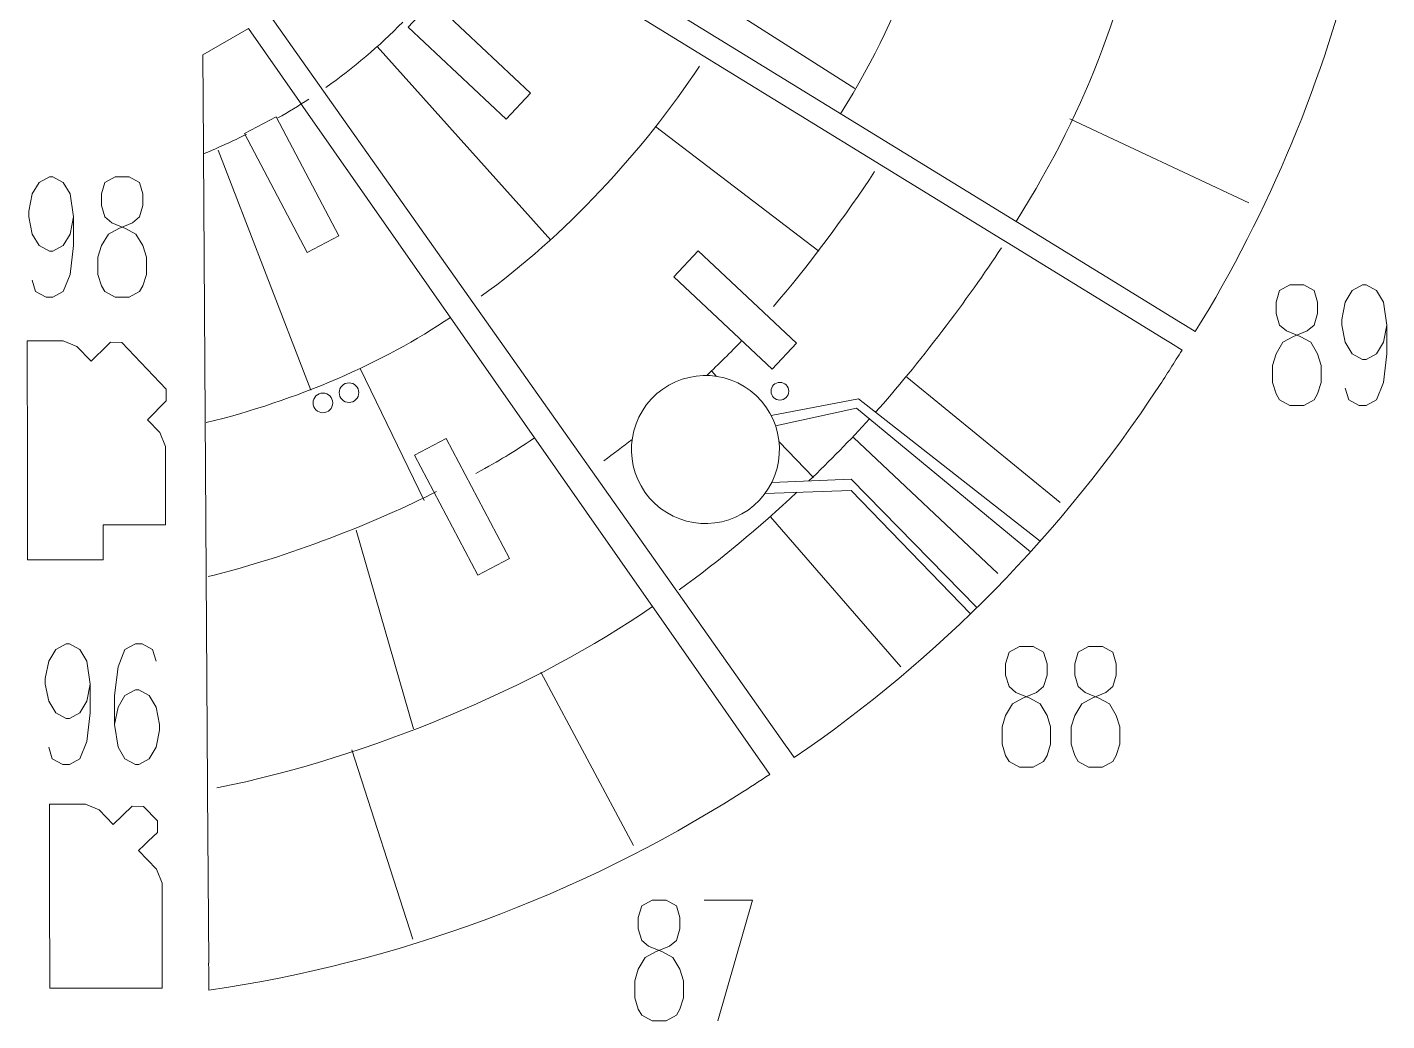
# Model space of a CAD drawing. Header units: millimetres. Extents: x -182 to 179, y -139 to 136.
# Drawn here: x 44.7 to 173.3, y -139.4 to -45.5 of the extents above; entities that cross this region are included whole.
import ezdxf

# ---------------------------------------------------------------- set-up
doc = ezdxf.new("R2010")
doc.units = ezdxf.units.MM
doc.header["$MEASUREMENT"] = 0
doc.layers.add('Layer 1', color=7, linetype='Continuous')

msp = doc.modelspace()

# ---------------------------------------------------------------- linework, layer by layer
at = {"layer": 'Layer 1', "color": 5, "lineweight": 9}
for centre, major_axis in [((75.1668, -80.0084), (0, 0.926)), ((115.9121, -79.8759), (0, 0.8378)), ((72.6973, -80.9785), (0, 0.9261))]:
    msp.add_ellipse(centre, major_axis=major_axis, ratio=1, dxfattribs=at)
at = {"layer": 'Layer 1', "lineweight": 9}
for points in [[(138.2437, -63.825), (138.2437, -63.825), (76.8788, -26.1353), (76.8788, -26.1353)], [(136.918, -65.5159), (136.918, -65.5159), (75.9742, -28.0686), (75.9742, -28.0686)], [(103.6985, -99.996), (103.6985, -99.996), (70.8063, -52.9451), (70.8063, -52.9451)], [(61.3978, -57.2752), (61.3978, -57.2752), (61.7866, -117.1079), (61.7866, -117.1079)], [(153.7978, -73.3782), (153.7978, -73.3782), (138.7227, -64.1192), (138.7227, -64.1192)], [(152.3791, -75.0161), (152.3791, -75.0161), (137.397, -65.8102), (137.397, -65.8102)], [(106.3205, -99.0056), (106.3205, -99.0056), (116.427, -113.3068), (116.427, -113.3068)], [(114.0759, -114.8405), (114.0759, -114.8405), (104.0206, -100.4568), (104.0206, -100.4568)], [(61.7902, -117.6701), (61.7902, -117.6701), (61.896, -133.946), (61.896, -133.946)]]:
    msp.add_open_spline(points, degree=3, dxfattribs=at)
at = {"layer": 'Layer 1', "color": 1, "lineweight": 9}
for points in [[(151.3096, -29.4929), (148.631, -42.9507), (145.3063, -52.5958), (138.2437, -63.825)], [(128.8835, -38.4944), (127.1419, -43.6779), (124.9281, -48.3848), (121.6561, -53.6371)], [(80.2483, -44.9796), (78.0169, -47.2481), (75.5834, -49.3174), (72.9771, -51.1581)], [(108.2971, -49.1304), (103.0328, -57.165), (95.4613, -65.2907), (87.6734, -70.8881)], [(71.3751, -52.2465), (70.4146, -52.8738), (69.4325, -53.4711), (68.4303, -54.0367)], [(70.4837, -52.4847), (70.4837, -52.4847), (70.8069, -52.9447), (70.8069, -52.9447)], [(61.3941, -56.713), (61.3941, -56.713), (61.3979, -57.2752), (61.3979, -57.2752)], [(124.8679, -59.1016), (122.3173, -63.0064), (118.3687, -68.3702), (115.2985, -71.8583)], [(138.2437, -63.825), (138.2437, -63.825), (138.7225, -64.1196), (138.7225, -64.1196)], [(136.918, -65.5159), (136.918, -65.5159), (137.3968, -65.8105), (137.3968, -65.8105)], [(136.859, -66.3221), (133.8267, -70.9713), (128.8683, -77.5329), (124.9591, -81.8649)], [(84.7496, -72.8905), (78.4296, -77.1819), (70.1943, -80.7649), (61.6487, -82.8434)], [(153.798, -73.3779), (153.798, -73.3779), (154.2768, -73.6725), (154.2768, -73.6725)], [(152.3792, -75.0159), (152.3792, -75.0159), (152.858, -75.3105), (152.858, -75.3105)], [(51.3535, -76.4694), (51.3535, -76.4694), (51.7529, -76.0738), (51.7529, -76.0738)], [(56.7967, -81.8772), (56.7967, -81.8772), (57.1961, -81.4816), (57.1961, -81.4816)], [(124.3915, -82.4896), (122.548, -84.5045), (120.6322, -86.464), (118.6642, -88.3503)], [(44.7603, -87.8875), (44.7603, -87.8875), (44.7603, -87.3253), (44.7603, -87.3253)], [(83.4413, -89.35), (78.0319, -92.1358), (69.2224, -95.634), (61.8424, -97.3964)], [(117.5242, -89.4294), (113.9346, -92.7848), (110.1871, -95.8907), (106.4007, -98.6428)], [(51.9255, -94.4422), (51.9255, -94.4422), (51.9255, -93.88), (51.9255, -93.88)], [(105.9961, -98.5464), (105.9961, -98.5464), (106.3205, -99.0056), (106.3205, -99.0056)], [(103.8596, -100.2264), (92.9101, -107.8485), (77.111, -114.4761), (62.6738, -117.3737)], [(103.698, -99.9964), (103.698, -99.9964), (104.0212, -100.4564), (104.0212, -100.4564)], [(116.4271, -113.3067), (116.4271, -113.3067), (116.7515, -113.7659), (116.7515, -113.7659)], [(114.0743, -114.8416), (114.0743, -114.8416), (114.3975, -115.3016), (114.3975, -115.3016)], [(61.7867, -117.1079), (61.7867, -117.1079), (61.7905, -117.6701), (61.7905, -117.6701)], [(56.187, -122.4038), (56.187, -122.4038), (55.7826, -122.7942), (55.7826, -122.7942)], [(46.8542, -129.1732), (46.8542, -129.1732), (46.8554, -129.7354), (46.8554, -129.7354)], [(57.4834, -134.0779), (57.4834, -134.0779), (57.4872, -134.6401), (57.4872, -134.6401)], [(61.8917, -133.946), (61.8917, -133.946), (61.8955, -134.5082), (61.8955, -134.5082)]]:
    msp.add_open_spline(points, degree=3, dxfattribs=at)
at = {"layer": 'Layer 1', "lineweight": 9}
for points, knots in [([(154.2769, -73.6724), (154.2769, -73.6724), (155.1984, -74.2384), (155.1984, -74.2384), (155.1984, -74.2384), (162.2205, -62.8181), (167.3894, -50.3701), (170.5214, -37.3504), (170.5214, -37.3504), (170.7901, -36.2211), (171.0461, -35.0885), (171.2897, -33.9527), (171.2897, -33.9527), (171.2897, -33.9527), (170.4877, -33.7853), (170.4877, -33.7853)], [0, 0, 0, 0, 0.2, 0.2, 0.2, 0.2, 0.4, 0.4, 0.4, 0.4, 0.6, 0.6, 0.6, 0.6, 1, 1, 1, 1]), ([(65.6984, -38.0919), (65.6984, -38.0919), (67.7489, -40.6733), (67.7489, -40.6733), (67.7489, -40.6733), (67.7489, -40.6733), (67.7316, -44.4), (67.7316, -44.4), (67.7316, -44.4), (67.7316, -44.4), (105.9961, -98.5464), (105.9961, -98.5464)], [0, 0, 0, 0, 0.25, 0.25, 0.25, 0.25, 0.5, 0.5, 0.5, 0.5, 1, 1, 1, 1]), ([(80.7474, -45.454), (80.7474, -45.454), (83.0534, -42.9972), (83.0534, -42.9972), (83.0534, -42.9972), (83.0534, -42.9972), (92.3238, -51.6984), (92.3238, -51.6984), (92.3238, -51.6984), (92.3238, -51.6984), (90.0178, -54.1552), (90.0178, -54.1552), (90.0178, -54.1552), (90.0178, -54.1552), (80.7474, -45.454), (80.7474, -45.454)], [0, 0, 0, 0, 0.2, 0.2, 0.2, 0.2, 0.4, 0.4, 0.4, 0.4, 0.6, 0.6, 0.6, 0.6, 1, 1, 1, 1]), ([(70.4842, -52.4844), (70.4842, -52.4844), (65.6571, -45.5795), (65.6571, -45.5795), (65.6571, -45.5795), (65.6571, -45.5795), (61.338, -48.0709), (61.338, -48.0709), (61.338, -48.0709), (61.338, -48.0709), (61.3942, -56.713), (61.3942, -56.713)], [0, 0, 0, 0, 0.25, 0.25, 0.25, 0.25, 0.5, 0.5, 0.5, 0.5, 1, 1, 1, 1]), ([(65.2707, -55.5055), (65.2707, -55.5055), (68.2642, -53.922), (68.2642, -53.922), (68.2642, -53.922), (68.2642, -53.922), (74.2188, -65.179), (74.2188, -65.179), (74.2188, -65.179), (74.2188, -65.179), (71.2253, -66.7625), (71.2253, -66.7625), (71.2253, -66.7625), (71.2253, -66.7625), (65.2707, -55.5055), (65.2707, -55.5055)], [0, 0, 0, 0, 0.2, 0.2, 0.2, 0.2, 0.4, 0.4, 0.4, 0.4, 0.6, 0.6, 0.6, 0.6, 1, 1, 1, 1]), ([(105.8832, -69.0465), (105.8832, -69.0465), (108.1892, -66.5896), (108.1892, -66.5896), (108.1892, -66.5896), (108.1892, -66.5896), (117.4907, -75.32), (117.4907, -75.32), (117.4907, -75.32), (117.4907, -75.32), (115.1847, -77.7769), (115.1847, -77.7769), (115.1847, -77.7769), (115.1847, -77.7769), (105.8832, -69.0465), (105.8832, -69.0465)], [0, 0, 0, 0, 0.2, 0.2, 0.2, 0.2, 0.4, 0.4, 0.4, 0.4, 0.6, 0.6, 0.6, 0.6, 1, 1, 1, 1]), ([(51.351, -76.4669), (51.351, -76.4669), (50.7715, -77.0268), (50.7715, -77.0268), (50.7715, -77.0268), (50.7715, -77.0268), (49.4401, -75.6486), (49.4401, -75.6486), (49.4401, -75.6486), (49.4401, -75.6486), (48.1486, -75.1006), (48.1486, -75.1006), (48.1486, -75.1006), (48.1486, -75.1006), (44.7345, -75.1006), (44.7345, -75.1006), (44.7345, -75.1006), (44.7345, -75.1006), (44.7603, -87.3253), (44.7603, -87.3253)], [0, 0, 0, 0, 0.16666667, 0.16666667, 0.16666667, 0.16666667, 0.33333333, 0.33333333, 0.33333333, 0.33333333, 0.5, 0.5, 0.5, 0.5, 0.66666667, 0.66666667, 0.66666667, 0.66666667, 1, 1, 1, 1]), ([(57.1929, -81.4783), (57.1929, -81.4783), (57.8662, -80.7891), (57.8662, -80.7891), (57.8662, -80.7891), (57.8662, -80.7891), (57.8743, -79.6912), (57.8743, -79.6912), (57.8743, -79.6912), (57.8743, -79.6912), (53.6836, -75.2729), (53.6836, -75.2729), (53.6836, -75.2729), (53.6836, -75.2729), (52.6112, -75.2494), (52.6112, -75.2494), (52.6112, -75.2494), (52.6112, -75.2494), (51.7554, -76.0762), (51.7554, -76.0762)], [0, 0, 0, 0, 0.16666667, 0.16666667, 0.16666667, 0.16666667, 0.33333333, 0.33333333, 0.33333333, 0.33333333, 0.5, 0.5, 0.5, 0.5, 0.66666667, 0.66666667, 0.66666667, 0.66666667, 1, 1, 1, 1]), ([(116.7514, -113.766), (116.7514, -113.766), (117.2725, -114.5033), (117.2725, -114.5033), (117.2725, -114.5033), (130.9443, -105.159), (142.6466, -93.2488), (151.7397, -79.4411), (151.7397, -79.4411), (152.4985, -78.2882), (153.2205, -77.155), (153.942, -75.9765), (153.942, -75.9765), (153.942, -75.9765), (152.858, -75.3104), (152.858, -75.3104)], [0, 0, 0, 0, 0.2, 0.2, 0.2, 0.2, 0.4, 0.4, 0.4, 0.4, 0.6, 0.6, 0.6, 0.6, 1, 1, 1, 1]), ([(103.772, -80.5951), (101.1275, -83.4127), (101.2678, -87.8405), (104.0852, -90.4851), (104.0852, -90.4851), (106.9027, -93.1296), (111.3307, -92.9893), (113.9752, -90.1718), (113.9752, -90.1718), (116.6197, -87.3543), (116.4795, -82.9263), (113.662, -80.2818), (113.662, -80.2818), (110.8444, -77.6373), (106.4166, -77.7776), (103.772, -80.5951)], [0, 0, 0, 0, 0.2, 0.2, 0.2, 0.2, 0.4, 0.4, 0.4, 0.4, 0.6, 0.6, 0.6, 0.6, 1, 1, 1, 1]), ([(51.9255, -93.88), (51.9255, -93.88), (51.9255, -92.5102), (51.9255, -92.5102), (51.9255, -92.5102), (51.9255, -92.5102), (57.8209, -92.5102), (57.8209, -92.5102), (57.8209, -92.5102), (57.8209, -92.5102), (57.8209, -85.0855), (57.8209, -85.0855), (57.8209, -85.0855), (57.8209, -85.0855), (57.2914, -83.7755), (57.2914, -83.7755), (57.2914, -83.7755), (57.2914, -83.7755), (56.1265, -82.5697), (56.1265, -82.5697), (56.1265, -82.5697), (56.1265, -82.5697), (56.7999, -81.8805), (56.7999, -81.8805)], [0, 0, 0, 0, 0.14285714, 0.14285714, 0.14285714, 0.14285714, 0.28571429, 0.28571429, 0.28571429, 0.28571429, 0.42857143, 0.42857143, 0.42857143, 0.42857143, 0.57142857, 0.57142857, 0.57142857, 0.57142857, 0.71428571, 0.71428571, 0.71428571, 0.71428571, 1, 1, 1, 1]), ([(81.3615, -85.9247), (81.3615, -85.9247), (84.355, -84.3412), (84.355, -84.3412), (84.355, -84.3412), (84.355, -84.3412), (90.3501, -95.6748), (90.3501, -95.6748), (90.3501, -95.6748), (90.3501, -95.6748), (87.3566, -97.2583), (87.3566, -97.2583), (87.3566, -97.2583), (87.3566, -97.2583), (81.3615, -85.9247), (81.3615, -85.9247)], [0, 0, 0, 0, 0.2, 0.2, 0.2, 0.2, 0.4, 0.4, 0.4, 0.4, 0.6, 0.6, 0.6, 0.6, 1, 1, 1, 1]), ([(44.7603, -87.8875), (44.7603, -87.8875), (44.7763, -95.8121), (44.7763, -95.8121), (44.7763, -95.8121), (44.7763, -95.8121), (51.9255, -95.8121), (51.9255, -95.8121), (51.9255, -95.8121), (51.9255, -95.8121), (51.9255, -94.4422), (51.9255, -94.4422)], [0, 0, 0, 0, 0.25, 0.25, 0.25, 0.25, 0.5, 0.5, 0.5, 0.5, 1, 1, 1, 1]), ([(112.0501, -117.9815), (113.0487, -117.3499), (113.9712, -116.7545), (114.9528, -116.0948), (114.9528, -116.0948), (114.9528, -116.0948), (114.398, -115.3012), (114.398, -115.3012)], [0, 0, 0, 0, 0.33333333, 0.33333333, 0.33333333, 0.33333333, 1, 1, 1, 1]), ([(61.8997, -134.5082), (61.8997, -134.5082), (61.9126, -136.5004), (61.9126, -136.5004), (61.9126, -136.5004), (79.7515, -133.8992), (96.8267, -127.5878), (112.0501, -117.9815)], [0, 0, 0, 0, 0.33333333, 0.33333333, 0.33333333, 0.33333333, 1, 1, 1, 1]), ([(56.187, -122.4037), (56.187, -122.4037), (57.0437, -121.5761), (57.0437, -121.5761), (57.0437, -121.5761), (57.0437, -121.5761), (57.0622, -120.4987), (57.0622, -120.4987), (57.0622, -120.4987), (57.0622, -120.4987), (55.7334, -119.1232), (55.7334, -119.1232), (55.7334, -119.1232), (55.7334, -119.1232), (54.6559, -119.1046), (54.6559, -119.1046), (54.6559, -119.1046), (54.6559, -119.1046), (52.8665, -120.8333), (52.8665, -120.8333), (52.8665, -120.8333), (52.8665, -120.8333), (51.5351, -119.4552), (51.5351, -119.4552), (51.5351, -119.4552), (51.5351, -119.4552), (50.2437, -118.9071), (50.2437, -118.9071), (50.2437, -118.9071), (50.2437, -118.9071), (46.8295, -118.9071), (46.8295, -118.9071), (46.8295, -118.9071), (46.8348, -121.1348), (46.8489, -126.9457), (46.8542, -129.1732)], [0, 0, 0, 0, 0.1, 0.1, 0.1, 0.1, 0.2, 0.2, 0.2, 0.2, 0.3, 0.3, 0.3, 0.3, 0.4, 0.4, 0.4, 0.4, 0.5, 0.5, 0.5, 0.5, 0.6, 0.6, 0.6, 0.6, 0.7, 0.7, 0.7, 0.7, 0.8, 0.8, 0.8, 0.8, 1, 1, 1, 1]), ([(57.4853, -134.0779), (57.4853, -134.0779), (57.4853, -126.3762), (57.4853, -126.3762), (57.4853, -126.3762), (57.4853, -126.3762), (56.9559, -125.0662), (56.9559, -125.0662), (56.9559, -125.0662), (56.9559, -125.0662), (55.2542, -123.3049), (55.2542, -123.3049), (55.2542, -123.3049), (55.2542, -123.3049), (55.7827, -122.7944), (55.7827, -122.7944)], [0, 0, 0, 0, 0.2, 0.2, 0.2, 0.2, 0.4, 0.4, 0.4, 0.4, 0.6, 0.6, 0.6, 0.6, 1, 1, 1, 1]), ([(46.8554, -129.7354), (46.8606, -131.9292), (46.866, -134.1229), (46.8713, -136.3166), (46.8713, -136.3166), (46.8713, -136.3166), (57.4853, -136.3166), (57.4853, -136.3166), (57.4853, -136.3166), (57.4853, -136.3166), (57.4853, -134.6401), (57.4853, -134.6401)], [0, 0, 0, 0, 0.25, 0.25, 0.25, 0.25, 0.5, 0.5, 0.5, 0.5, 1, 1, 1, 1])]:
    msp.add_open_spline(points, degree=3, knots=knots, dxfattribs=at)
at = {"layer": 'Layer 1', "color": 5, "lineweight": 9}
for points in [[(107.3816, -41.2827), (107.3816, -41.2827), (123, -51.2401), (123, -51.2401)], [(94.2479, -65.6019), (94.2479, -65.6019), (77.8268, -47.292), (77.8268, -47.292)], [(104.1747, -54.8614), (104.1747, -54.8614), (119.5827, -66.6376), (119.5827, -66.6376)], [(143.3161, -54.1067), (143.3161, -54.1067), (160.2536, -62.0628), (160.2536, -62.0628)], [(65.4723, -55.5855), (64.154, -56.2235), (62.8189, -56.8326), (61.468, -57.4115)], [(71.5621, -79.7858), (71.5621, -79.7858), (62.7955, -57.0695), (62.7955, -57.0695)], [(112.3223, -75.0902), (111.2381, -76.2157), (110.1269, -77.3153), (108.99, -78.3876)], [(76.2154, -77.7161), (76.2154, -77.7161), (82.273, -90.2072), (82.273, -90.2072)], [(109.4438, -77.9569), (109.4438, -77.9569), (109.9305, -78.4663), (109.9305, -78.4663)], [(127.9296, -78.5404), (127.9296, -78.5404), (142.4234, -90.3796), (142.4234, -90.3796)], [(92.7063, -84.2721), (90.4364, -85.833), (89.5862, -86.2884), (87.175, -87.6438)], [(101.9417, -84.4293), (101.0596, -85.1154), (100.1654, -85.7868), (99.2595, -86.4428)], [(115.8311, -84.6425), (115.8311, -84.6425), (119.0774, -88.0404), (119.0774, -88.0404)], [(122.8689, -84.2399), (122.8689, -84.2399), (136.5291, -97.0992), (136.5291, -97.0992)], [(115.0165, -91.7337), (115.0165, -91.7337), (127.3477, -105.9226), (127.3477, -105.9226)], [(75.8552, -93.0203), (75.8552, -93.0203), (81.2562, -111.7942), (81.2562, -111.7942)], [(93.3218, -106.4381), (93.3218, -106.4381), (102.0606, -122.8338), (102.0606, -122.8338)], [(75.4244, -113.7919), (75.4244, -113.7919), (81.2165, -131.681), (81.2165, -131.681)]]:
    msp.add_open_spline(points, degree=3, dxfattribs=at)
at = {"layer": 'Layer 1', "color": 1, "lineweight": 9}
for points, knots in [([(49.1287, -63.3832), (49.1287, -63.3832), (48.8047, -65.0117), (48.8047, -65.0117), (48.8047, -65.0117), (48.8047, -65.0117), (48.1467, -66.1028), (48.1467, -66.1028), (48.1467, -66.1028), (48.1467, -66.1028), (47.1648, -66.6402), (47.1648, -66.6402), (47.1648, -66.6402), (47.1648, -66.6402), (46.8407, -66.6402), (46.8407, -66.6402), (46.8407, -66.6402), (46.8407, -66.6402), (45.8588, -66.1028), (45.8588, -66.1028), (45.8588, -66.1028), (45.8588, -66.1028), (45.2008, -65.0117), (45.2008, -65.0117), (45.2008, -65.0117), (45.2008, -65.0117), (44.8768, -63.3832), (44.8768, -63.3832), (44.8768, -63.3832), (44.8768, -63.3832), (44.8768, -62.8458), (44.8768, -62.8458), (44.8768, -62.8458), (44.8768, -62.8458), (45.2008, -61.2173), (45.2008, -61.2173), (45.2008, -61.2173), (45.2008, -61.2173), (45.8588, -60.1262), (45.8588, -60.1262), (45.8588, -60.1262), (45.8588, -60.1262), (46.8407, -59.5889), (46.8407, -59.5889), (46.8407, -59.5889), (46.8407, -59.5889), (47.1648, -59.5889), (47.1648, -59.5889), (47.1648, -59.5889), (47.1648, -59.5889), (48.1467, -60.1262), (48.1467, -60.1262), (48.1467, -60.1262), (48.1467, -60.1262), (48.8047, -61.2173), (48.8047, -61.2173), (48.8047, -61.2173), (48.8047, -61.2173), (49.1287, -63.3832), (49.1287, -63.3832), (49.1287, -63.3832), (49.1287, -63.3832), (49.1287, -66.1028), (49.1287, -66.1028), (49.1287, -66.1028), (49.1287, -66.1028), (48.8047, -68.8224), (48.8047, -68.8224), (48.8047, -68.8224), (48.8047, -68.8224), (48.1467, -70.4509), (48.1467, -70.4509), (48.1467, -70.4509), (48.1467, -70.4509), (47.1648, -70.9883), (47.1648, -70.9883), (47.1648, -70.9883), (47.1648, -70.9883), (46.5167, -70.9883), (46.5167, -70.9883), (46.5167, -70.9883), (46.5167, -70.9883), (45.5347, -70.4509), (45.5347, -70.4509), (45.5347, -70.4509), (45.5347, -70.4509), (45.2008, -69.3598), (45.2008, -69.3598)], [0, 0, 0, 0, 0.04347826, 0.04347826, 0.04347826, 0.04347826, 0.08695652, 0.08695652, 0.08695652, 0.08695652, 0.13043478, 0.13043478, 0.13043478, 0.13043478, 0.17391304, 0.17391304, 0.17391304, 0.17391304, 0.2173913, 0.2173913, 0.2173913, 0.2173913, 0.26086957, 0.26086957, 0.26086957, 0.26086957, 0.30434783, 0.30434783, 0.30434783, 0.30434783, 0.34782609, 0.34782609, 0.34782609, 0.34782609, 0.39130435, 0.39130435, 0.39130435, 0.39130435, 0.43478261, 0.43478261, 0.43478261, 0.43478261, 0.47826087, 0.47826087, 0.47826087, 0.47826087, 0.52173913, 0.52173913, 0.52173913, 0.52173913, 0.56521739, 0.56521739, 0.56521739, 0.56521739, 0.60869565, 0.60869565, 0.60869565, 0.60869565, 0.65217391, 0.65217391, 0.65217391, 0.65217391, 0.69565217, 0.69565217, 0.69565217, 0.69565217, 0.73913043, 0.73913043, 0.73913043, 0.73913043, 0.7826087, 0.7826087, 0.7826087, 0.7826087, 0.82608696, 0.82608696, 0.82608696, 0.82608696, 0.86956522, 0.86956522, 0.86956522, 0.86956522, 0.91304348, 0.91304348, 0.91304348, 0.91304348, 1, 1, 1, 1]), ([(53.0566, -59.5889), (53.0566, -59.5889), (52.0746, -60.1262), (52.0746, -60.1262), (52.0746, -60.1262), (52.0746, -60.1262), (51.7506, -61.2173), (51.7506, -61.2173), (51.7506, -61.2173), (51.7506, -61.2173), (51.7506, -62.3084), (51.7506, -62.3084), (51.7506, -62.3084), (51.7506, -62.3084), (52.0746, -63.3832), (52.0746, -63.3832), (52.0746, -63.3832), (52.0746, -63.3832), (52.7325, -63.9369), (52.7325, -63.9369), (52.7325, -63.9369), (52.7325, -63.9369), (54.0386, -64.4743), (54.0386, -64.4743), (54.0386, -64.4743), (54.0386, -64.4743), (55.0205, -65.0117), (55.0205, -65.0117), (55.0205, -65.0117), (55.0205, -65.0117), (55.6785, -66.1028), (55.6785, -66.1028), (55.6785, -66.1028), (55.6785, -66.1028), (56.0025, -67.1939), (56.0025, -67.1939), (56.0025, -67.1939), (56.0025, -67.1939), (56.0025, -68.8224), (56.0025, -68.8224), (56.0025, -68.8224), (56.0025, -68.8224), (55.6785, -69.8972), (55.6785, -69.8972), (55.6785, -69.8972), (55.6785, -69.8972), (55.3544, -70.4509), (55.3544, -70.4509), (55.3544, -70.4509), (55.3544, -70.4509), (54.3724, -70.9883), (54.3724, -70.9883), (54.3724, -70.9883), (54.3724, -70.9883), (53.0566, -70.9883), (53.0566, -70.9883), (53.0566, -70.9883), (53.0566, -70.9883), (52.0746, -70.4509), (52.0746, -70.4509), (52.0746, -70.4509), (52.0746, -70.4509), (51.7506, -69.8972), (51.7506, -69.8972), (51.7506, -69.8972), (51.7506, -69.8972), (51.4265, -68.8224), (51.4265, -68.8224), (51.4265, -68.8224), (51.4265, -68.8224), (51.4265, -67.1939), (51.4265, -67.1939), (51.4265, -67.1939), (51.4265, -67.1939), (51.7506, -66.1028), (51.7506, -66.1028), (51.7506, -66.1028), (51.7506, -66.1028), (52.4085, -65.0117), (52.4085, -65.0117), (52.4085, -65.0117), (52.4085, -65.0117), (53.3904, -64.4743), (53.3904, -64.4743), (53.3904, -64.4743), (53.3904, -64.4743), (54.6965, -63.9369), (54.6965, -63.9369), (54.6965, -63.9369), (54.6965, -63.9369), (55.3544, -63.3832), (55.3544, -63.3832), (55.3544, -63.3832), (55.3544, -63.3832), (55.6785, -62.3084), (55.6785, -62.3084), (55.6785, -62.3084), (55.6785, -62.3084), (55.6785, -61.2173), (55.6785, -61.2173), (55.6785, -61.2173), (55.6785, -61.2173), (55.3544, -60.1262), (55.3544, -60.1262), (55.3544, -60.1262), (55.3544, -60.1262), (54.3724, -59.5889), (54.3724, -59.5889), (54.3724, -59.5889), (54.3724, -59.5889), (53.0566, -59.5889), (53.0566, -59.5889)], [0, 0, 0, 0, 0.03448276, 0.03448276, 0.03448276, 0.03448276, 0.06896552, 0.06896552, 0.06896552, 0.06896552, 0.10344828, 0.10344828, 0.10344828, 0.10344828, 0.13793103, 0.13793103, 0.13793103, 0.13793103, 0.17241379, 0.17241379, 0.17241379, 0.17241379, 0.20689655, 0.20689655, 0.20689655, 0.20689655, 0.24137931, 0.24137931, 0.24137931, 0.24137931, 0.27586207, 0.27586207, 0.27586207, 0.27586207, 0.31034483, 0.31034483, 0.31034483, 0.31034483, 0.34482759, 0.34482759, 0.34482759, 0.34482759, 0.37931034, 0.37931034, 0.37931034, 0.37931034, 0.4137931, 0.4137931, 0.4137931, 0.4137931, 0.44827586, 0.44827586, 0.44827586, 0.44827586, 0.48275862, 0.48275862, 0.48275862, 0.48275862, 0.51724138, 0.51724138, 0.51724138, 0.51724138, 0.55172414, 0.55172414, 0.55172414, 0.55172414, 0.5862069, 0.5862069, 0.5862069, 0.5862069, 0.62068966, 0.62068966, 0.62068966, 0.62068966, 0.65517241, 0.65517241, 0.65517241, 0.65517241, 0.68965517, 0.68965517, 0.68965517, 0.68965517, 0.72413793, 0.72413793, 0.72413793, 0.72413793, 0.75862069, 0.75862069, 0.75862069, 0.75862069, 0.79310345, 0.79310345, 0.79310345, 0.79310345, 0.82758621, 0.82758621, 0.82758621, 0.82758621, 0.86206897, 0.86206897, 0.86206897, 0.86206897, 0.89655172, 0.89655172, 0.89655172, 0.89655172, 0.93103448, 0.93103448, 0.93103448, 0.93103448, 1, 1, 1, 1]), ([(164.1435, -69.8195), (164.1435, -69.8195), (163.1615, -70.3569), (163.1615, -70.3569), (163.1615, -70.3569), (163.1615, -70.3569), (162.8276, -71.448), (162.8276, -71.448), (162.8276, -71.448), (162.8276, -71.448), (162.8276, -72.5391), (162.8276, -72.5391), (162.8276, -72.5391), (162.8276, -72.5391), (163.1615, -73.6139), (163.1615, -73.6139), (163.1615, -73.6139), (163.1615, -73.6139), (163.8097, -74.1676), (163.8097, -74.1676), (163.8097, -74.1676), (163.8097, -74.1676), (165.1255, -74.705), (165.1255, -74.705), (165.1255, -74.705), (165.1255, -74.705), (166.1074, -75.2424), (166.1074, -75.2424), (166.1074, -75.2424), (166.1074, -75.2424), (166.7555, -76.3335), (166.7555, -76.3335), (166.7555, -76.3335), (166.7555, -76.3335), (167.0894, -77.4246), (167.0894, -77.4246), (167.0894, -77.4246), (167.0894, -77.4246), (167.0894, -79.0531), (167.0894, -79.0531), (167.0894, -79.0531), (167.0894, -79.0531), (166.7555, -80.1279), (166.7555, -80.1279), (166.7555, -80.1279), (166.7555, -80.1279), (166.4315, -80.6816), (166.4315, -80.6816), (166.4315, -80.6816), (166.4315, -80.6816), (165.4495, -81.219), (165.4495, -81.219), (165.4495, -81.219), (165.4495, -81.219), (164.1435, -81.219), (164.1435, -81.219), (164.1435, -81.219), (164.1435, -81.219), (163.1615, -80.6816), (163.1615, -80.6816), (163.1615, -80.6816), (163.1615, -80.6816), (162.8276, -80.1279), (162.8276, -80.1279), (162.8276, -80.1279), (162.8276, -80.1279), (162.5036, -79.0531), (162.5036, -79.0531), (162.5036, -79.0531), (162.5036, -79.0531), (162.5036, -77.4246), (162.5036, -77.4246), (162.5036, -77.4246), (162.5036, -77.4246), (162.8276, -76.3335), (162.8276, -76.3335), (162.8276, -76.3335), (162.8276, -76.3335), (163.4856, -75.2424), (163.4856, -75.2424), (163.4856, -75.2424), (163.4856, -75.2424), (164.4675, -74.705), (164.4675, -74.705), (164.4675, -74.705), (164.4675, -74.705), (165.7735, -74.1676), (165.7735, -74.1676), (165.7735, -74.1676), (165.7735, -74.1676), (166.4315, -73.6139), (166.4315, -73.6139), (166.4315, -73.6139), (166.4315, -73.6139), (166.7555, -72.5391), (166.7555, -72.5391), (166.7555, -72.5391), (166.7555, -72.5391), (166.7555, -71.448), (166.7555, -71.448), (166.7555, -71.448), (166.7555, -71.448), (166.4315, -70.3569), (166.4315, -70.3569), (166.4315, -70.3569), (166.4315, -70.3569), (165.4495, -69.8195), (165.4495, -69.8195), (165.4495, -69.8195), (165.4495, -69.8195), (164.1435, -69.8195), (164.1435, -69.8195)], [0, 0, 0, 0, 0.03448276, 0.03448276, 0.03448276, 0.03448276, 0.06896552, 0.06896552, 0.06896552, 0.06896552, 0.10344828, 0.10344828, 0.10344828, 0.10344828, 0.13793103, 0.13793103, 0.13793103, 0.13793103, 0.17241379, 0.17241379, 0.17241379, 0.17241379, 0.20689655, 0.20689655, 0.20689655, 0.20689655, 0.24137931, 0.24137931, 0.24137931, 0.24137931, 0.27586207, 0.27586207, 0.27586207, 0.27586207, 0.31034483, 0.31034483, 0.31034483, 0.31034483, 0.34482759, 0.34482759, 0.34482759, 0.34482759, 0.37931034, 0.37931034, 0.37931034, 0.37931034, 0.4137931, 0.4137931, 0.4137931, 0.4137931, 0.44827586, 0.44827586, 0.44827586, 0.44827586, 0.48275862, 0.48275862, 0.48275862, 0.48275862, 0.51724138, 0.51724138, 0.51724138, 0.51724138, 0.55172414, 0.55172414, 0.55172414, 0.55172414, 0.5862069, 0.5862069, 0.5862069, 0.5862069, 0.62068966, 0.62068966, 0.62068966, 0.62068966, 0.65517241, 0.65517241, 0.65517241, 0.65517241, 0.68965517, 0.68965517, 0.68965517, 0.68965517, 0.72413793, 0.72413793, 0.72413793, 0.72413793, 0.75862069, 0.75862069, 0.75862069, 0.75862069, 0.79310345, 0.79310345, 0.79310345, 0.79310345, 0.82758621, 0.82758621, 0.82758621, 0.82758621, 0.86206897, 0.86206897, 0.86206897, 0.86206897, 0.89655172, 0.89655172, 0.89655172, 0.89655172, 0.93103448, 0.93103448, 0.93103448, 0.93103448, 1, 1, 1, 1]), ([(173.3053, -73.6139), (173.3053, -73.6139), (172.9812, -75.2424), (172.9812, -75.2424), (172.9812, -75.2424), (172.9812, -75.2424), (172.3233, -76.3335), (172.3233, -76.3335), (172.3233, -76.3335), (172.3233, -76.3335), (171.3413, -76.8709), (171.3413, -76.8709), (171.3413, -76.8709), (171.3413, -76.8709), (171.0172, -76.8709), (171.0172, -76.8709), (171.0172, -76.8709), (171.0172, -76.8709), (170.0353, -76.3335), (170.0353, -76.3335), (170.0353, -76.3335), (170.0353, -76.3335), (169.3774, -75.2424), (169.3774, -75.2424), (169.3774, -75.2424), (169.3774, -75.2424), (169.0533, -73.6139), (169.0533, -73.6139), (169.0533, -73.6139), (169.0533, -73.6139), (169.0533, -73.0766), (169.0533, -73.0766), (169.0533, -73.0766), (169.0533, -73.0766), (169.3774, -71.448), (169.3774, -71.448), (169.3774, -71.448), (169.3774, -71.448), (170.0353, -70.3569), (170.0353, -70.3569), (170.0353, -70.3569), (170.0353, -70.3569), (171.0172, -69.8195), (171.0172, -69.8195), (171.0172, -69.8195), (171.0172, -69.8195), (171.3413, -69.8195), (171.3413, -69.8195), (171.3413, -69.8195), (171.3413, -69.8195), (172.3233, -70.3569), (172.3233, -70.3569), (172.3233, -70.3569), (172.3233, -70.3569), (172.9812, -71.448), (172.9812, -71.448), (172.9812, -71.448), (172.9812, -71.448), (173.3053, -73.6139), (173.3053, -73.6139), (173.3053, -73.6139), (173.3053, -73.6139), (173.3053, -76.3335), (173.3053, -76.3335), (173.3053, -76.3335), (173.3053, -76.3335), (172.9812, -79.0531), (172.9812, -79.0531), (172.9812, -79.0531), (172.9812, -79.0531), (172.3233, -80.6816), (172.3233, -80.6816), (172.3233, -80.6816), (172.3233, -80.6816), (171.3413, -81.219), (171.3413, -81.219), (171.3413, -81.219), (171.3413, -81.219), (170.6834, -81.219), (170.6834, -81.219), (170.6834, -81.219), (170.6834, -81.219), (169.7014, -80.6816), (169.7014, -80.6816), (169.7014, -80.6816), (169.7014, -80.6816), (169.3774, -79.5905), (169.3774, -79.5905)], [0, 0, 0, 0, 0.04347826, 0.04347826, 0.04347826, 0.04347826, 0.08695652, 0.08695652, 0.08695652, 0.08695652, 0.13043478, 0.13043478, 0.13043478, 0.13043478, 0.17391304, 0.17391304, 0.17391304, 0.17391304, 0.2173913, 0.2173913, 0.2173913, 0.2173913, 0.26086957, 0.26086957, 0.26086957, 0.26086957, 0.30434783, 0.30434783, 0.30434783, 0.30434783, 0.34782609, 0.34782609, 0.34782609, 0.34782609, 0.39130435, 0.39130435, 0.39130435, 0.39130435, 0.43478261, 0.43478261, 0.43478261, 0.43478261, 0.47826087, 0.47826087, 0.47826087, 0.47826087, 0.52173913, 0.52173913, 0.52173913, 0.52173913, 0.56521739, 0.56521739, 0.56521739, 0.56521739, 0.60869565, 0.60869565, 0.60869565, 0.60869565, 0.65217391, 0.65217391, 0.65217391, 0.65217391, 0.69565217, 0.69565217, 0.69565217, 0.69565217, 0.73913043, 0.73913043, 0.73913043, 0.73913043, 0.7826087, 0.7826087, 0.7826087, 0.7826087, 0.82608696, 0.82608696, 0.82608696, 0.82608696, 0.86956522, 0.86956522, 0.86956522, 0.86956522, 0.91304348, 0.91304348, 0.91304348, 0.91304348, 1, 1, 1, 1]), ([(115.0933, -82.1745), (115.0933, -82.1745), (123.3483, -80.6023), (123.3483, -80.6023), (123.3483, -80.6023), (123.3483, -80.6023), (140.5147, -94.0584), (140.5147, -94.0584)], [0, 0, 0, 0, 0.33333333, 0.33333333, 0.33333333, 0.33333333, 1, 1, 1, 1]), ([(115.5081, -83.1569), (115.5081, -83.1569), (123.1719, -81.4843), (123.1719, -81.4843), (123.1719, -81.4843), (123.1719, -81.4843), (139.6254, -95.047), (139.6254, -95.047)], [0, 0, 0, 0, 0.33333333, 0.33333333, 0.33333333, 0.33333333, 1, 1, 1, 1]), ([(115.1427, -88.4945), (115.1427, -88.4945), (122.6428, -88.1873), (122.6428, -88.1873), (122.6428, -88.1873), (122.6428, -88.1873), (134.5399, -100.3267), (134.5399, -100.3267)], [0, 0, 0, 0, 0.33333333, 0.33333333, 0.33333333, 0.33333333, 1, 1, 1, 1]), ([(114.5044, -89.5378), (114.5044, -89.5378), (122.643, -89.2456), (122.643, -89.2456), (122.643, -89.2456), (122.643, -89.2456), (133.9316, -100.9189), (133.9316, -100.9189)], [0, 0, 0, 0, 0.33333333, 0.33333333, 0.33333333, 0.33333333, 1, 1, 1, 1]), ([(50.7018, -107.5563), (50.7018, -107.5563), (50.3778, -109.1848), (50.3778, -109.1848), (50.3778, -109.1848), (50.3778, -109.1848), (49.7198, -110.2759), (49.7198, -110.2759), (49.7198, -110.2759), (49.7198, -110.2759), (48.7379, -110.8133), (48.7379, -110.8133), (48.7379, -110.8133), (48.7379, -110.8133), (48.4138, -110.8133), (48.4138, -110.8133), (48.4138, -110.8133), (48.4138, -110.8133), (47.4319, -110.2759), (47.4319, -110.2759), (47.4319, -110.2759), (47.4319, -110.2759), (46.7739, -109.1848), (46.7739, -109.1848), (46.7739, -109.1848), (46.7739, -109.1848), (46.4499, -107.5563), (46.4499, -107.5563), (46.4499, -107.5563), (46.4499, -107.5563), (46.4499, -107.0189), (46.4499, -107.0189), (46.4499, -107.0189), (46.4499, -107.0189), (46.7739, -105.3904), (46.7739, -105.3904), (46.7739, -105.3904), (46.7739, -105.3904), (47.4319, -104.2993), (47.4319, -104.2993), (47.4319, -104.2993), (47.4319, -104.2993), (48.4138, -103.7619), (48.4138, -103.7619), (48.4138, -103.7619), (48.4138, -103.7619), (48.7379, -103.7619), (48.7379, -103.7619), (48.7379, -103.7619), (48.7379, -103.7619), (49.7198, -104.2993), (49.7198, -104.2993), (49.7198, -104.2993), (49.7198, -104.2993), (50.3778, -105.3904), (50.3778, -105.3904), (50.3778, -105.3904), (50.3778, -105.3904), (50.7018, -107.5563), (50.7018, -107.5563), (50.7018, -107.5563), (50.7018, -107.5563), (50.7018, -110.2759), (50.7018, -110.2759), (50.7018, -110.2759), (50.7018, -110.2759), (50.3778, -112.9955), (50.3778, -112.9955), (50.3778, -112.9955), (50.3778, -112.9955), (49.7198, -114.624), (49.7198, -114.624), (49.7198, -114.624), (49.7198, -114.624), (48.7379, -115.1614), (48.7379, -115.1614), (48.7379, -115.1614), (48.7379, -115.1614), (48.0898, -115.1614), (48.0898, -115.1614), (48.0898, -115.1614), (48.0898, -115.1614), (47.1078, -114.624), (47.1078, -114.624), (47.1078, -114.624), (47.1078, -114.624), (46.7739, -113.5329), (46.7739, -113.5329)], [0, 0, 0, 0, 0.04347826, 0.04347826, 0.04347826, 0.04347826, 0.08695652, 0.08695652, 0.08695652, 0.08695652, 0.13043478, 0.13043478, 0.13043478, 0.13043478, 0.17391304, 0.17391304, 0.17391304, 0.17391304, 0.2173913, 0.2173913, 0.2173913, 0.2173913, 0.26086957, 0.26086957, 0.26086957, 0.26086957, 0.30434783, 0.30434783, 0.30434783, 0.30434783, 0.34782609, 0.34782609, 0.34782609, 0.34782609, 0.39130435, 0.39130435, 0.39130435, 0.39130435, 0.43478261, 0.43478261, 0.43478261, 0.43478261, 0.47826087, 0.47826087, 0.47826087, 0.47826087, 0.52173913, 0.52173913, 0.52173913, 0.52173913, 0.56521739, 0.56521739, 0.56521739, 0.56521739, 0.60869565, 0.60869565, 0.60869565, 0.60869565, 0.65217391, 0.65217391, 0.65217391, 0.65217391, 0.69565217, 0.69565217, 0.69565217, 0.69565217, 0.73913043, 0.73913043, 0.73913043, 0.73913043, 0.7826087, 0.7826087, 0.7826087, 0.7826087, 0.82608696, 0.82608696, 0.82608696, 0.82608696, 0.86956522, 0.86956522, 0.86956522, 0.86956522, 0.91304348, 0.91304348, 0.91304348, 0.91304348, 1, 1, 1, 1]), ([(56.9275, -105.3904), (56.9275, -105.3904), (56.5936, -104.2993), (56.5936, -104.2993), (56.5936, -104.2993), (56.5936, -104.2993), (55.6117, -103.7619), (55.6117, -103.7619), (55.6117, -103.7619), (55.6117, -103.7619), (54.9635, -103.7619), (54.9635, -103.7619), (54.9635, -103.7619), (54.9635, -103.7619), (53.9816, -104.2993), (53.9816, -104.2993), (53.9816, -104.2993), (53.9816, -104.2993), (53.3237, -105.9278), (53.3237, -105.9278), (53.3237, -105.9278), (53.3237, -105.9278), (52.9996, -108.6475), (52.9996, -108.6475), (52.9996, -108.6475), (52.9996, -108.6475), (52.9996, -111.3671), (52.9996, -111.3671), (52.9996, -111.3671), (52.9996, -111.3671), (53.3237, -113.5329), (53.3237, -113.5329), (53.3237, -113.5329), (53.3237, -113.5329), (53.9816, -114.624), (53.9816, -114.624), (53.9816, -114.624), (53.9816, -114.624), (54.9635, -115.1614), (54.9635, -115.1614), (54.9635, -115.1614), (54.9635, -115.1614), (55.2876, -115.1614), (55.2876, -115.1614), (55.2876, -115.1614), (55.2876, -115.1614), (56.2696, -114.624), (56.2696, -114.624), (56.2696, -114.624), (56.2696, -114.624), (56.9275, -113.5329), (56.9275, -113.5329), (56.9275, -113.5329), (56.9275, -113.5329), (57.2516, -111.9044), (57.2516, -111.9044), (57.2516, -111.9044), (57.2516, -111.9044), (57.2516, -111.3671), (57.2516, -111.3671), (57.2516, -111.3671), (57.2516, -111.3671), (56.9275, -109.7385), (56.9275, -109.7385), (56.9275, -109.7385), (56.9275, -109.7385), (56.2696, -108.6475), (56.2696, -108.6475), (56.2696, -108.6475), (56.2696, -108.6475), (55.2876, -108.11), (55.2876, -108.11), (55.2876, -108.11), (55.2876, -108.11), (54.9635, -108.11), (54.9635, -108.11), (54.9635, -108.11), (54.9635, -108.11), (53.9816, -108.6475), (53.9816, -108.6475), (53.9816, -108.6475), (53.9816, -108.6475), (53.3237, -109.7385), (53.3237, -109.7385), (53.3237, -109.7385), (53.3237, -109.7385), (52.9996, -111.3671), (52.9996, -111.3671)], [0, 0, 0, 0, 0.04347826, 0.04347826, 0.04347826, 0.04347826, 0.08695652, 0.08695652, 0.08695652, 0.08695652, 0.13043478, 0.13043478, 0.13043478, 0.13043478, 0.17391304, 0.17391304, 0.17391304, 0.17391304, 0.2173913, 0.2173913, 0.2173913, 0.2173913, 0.26086957, 0.26086957, 0.26086957, 0.26086957, 0.30434783, 0.30434783, 0.30434783, 0.30434783, 0.34782609, 0.34782609, 0.34782609, 0.34782609, 0.39130435, 0.39130435, 0.39130435, 0.39130435, 0.43478261, 0.43478261, 0.43478261, 0.43478261, 0.47826087, 0.47826087, 0.47826087, 0.47826087, 0.52173913, 0.52173913, 0.52173913, 0.52173913, 0.56521739, 0.56521739, 0.56521739, 0.56521739, 0.60869565, 0.60869565, 0.60869565, 0.60869565, 0.65217391, 0.65217391, 0.65217391, 0.65217391, 0.69565217, 0.69565217, 0.69565217, 0.69565217, 0.73913043, 0.73913043, 0.73913043, 0.73913043, 0.7826087, 0.7826087, 0.7826087, 0.7826087, 0.82608696, 0.82608696, 0.82608696, 0.82608696, 0.86956522, 0.86956522, 0.86956522, 0.86956522, 0.91304348, 0.91304348, 0.91304348, 0.91304348, 1, 1, 1, 1]), ([(138.5624, -104.0061), (138.5624, -104.0061), (137.5804, -104.5435), (137.5804, -104.5435), (137.5804, -104.5435), (137.5804, -104.5435), (137.2465, -105.6346), (137.2465, -105.6346), (137.2465, -105.6346), (137.2465, -105.6346), (137.2465, -106.7257), (137.2465, -106.7257), (137.2465, -106.7257), (137.2465, -106.7257), (137.5804, -107.8005), (137.5804, -107.8005), (137.5804, -107.8005), (137.5804, -107.8005), (138.2286, -108.3542), (138.2286, -108.3542), (138.2286, -108.3542), (138.2286, -108.3542), (139.5444, -108.8916), (139.5444, -108.8916), (139.5444, -108.8916), (139.5444, -108.8916), (140.5263, -109.429), (140.5263, -109.429), (140.5263, -109.429), (140.5263, -109.429), (141.1744, -110.5201), (141.1744, -110.5201), (141.1744, -110.5201), (141.1744, -110.5201), (141.5083, -111.6112), (141.5083, -111.6112), (141.5083, -111.6112), (141.5083, -111.6112), (141.5083, -113.2397), (141.5083, -113.2397), (141.5083, -113.2397), (141.5083, -113.2397), (141.1744, -114.3145), (141.1744, -114.3145), (141.1744, -114.3145), (141.1744, -114.3145), (140.8504, -114.8682), (140.8504, -114.8682), (140.8504, -114.8682), (140.8504, -114.8682), (139.8684, -115.4056), (139.8684, -115.4056), (139.8684, -115.4056), (139.8684, -115.4056), (138.5624, -115.4056), (138.5624, -115.4056), (138.5624, -115.4056), (138.5624, -115.4056), (137.5804, -114.8682), (137.5804, -114.8682), (137.5804, -114.8682), (137.5804, -114.8682), (137.2465, -114.3145), (137.2465, -114.3145), (137.2465, -114.3145), (137.2465, -114.3145), (136.9225, -113.2397), (136.9225, -113.2397), (136.9225, -113.2397), (136.9225, -113.2397), (136.9225, -111.6112), (136.9225, -111.6112), (136.9225, -111.6112), (136.9225, -111.6112), (137.2465, -110.5201), (137.2465, -110.5201), (137.2465, -110.5201), (137.2465, -110.5201), (137.9045, -109.429), (137.9045, -109.429), (137.9045, -109.429), (137.9045, -109.429), (138.8864, -108.8916), (138.8864, -108.8916), (138.8864, -108.8916), (138.8864, -108.8916), (140.1924, -108.3542), (140.1924, -108.3542), (140.1924, -108.3542), (140.1924, -108.3542), (140.8504, -107.8005), (140.8504, -107.8005), (140.8504, -107.8005), (140.8504, -107.8005), (141.1744, -106.7257), (141.1744, -106.7257), (141.1744, -106.7257), (141.1744, -106.7257), (141.1744, -105.6346), (141.1744, -105.6346), (141.1744, -105.6346), (141.1744, -105.6346), (140.8504, -104.5435), (140.8504, -104.5435), (140.8504, -104.5435), (140.8504, -104.5435), (139.8684, -104.0061), (139.8684, -104.0061), (139.8684, -104.0061), (139.8684, -104.0061), (138.5624, -104.0061), (138.5624, -104.0061)], [0, 0, 0, 0, 0.03448276, 0.03448276, 0.03448276, 0.03448276, 0.06896552, 0.06896552, 0.06896552, 0.06896552, 0.10344828, 0.10344828, 0.10344828, 0.10344828, 0.13793103, 0.13793103, 0.13793103, 0.13793103, 0.17241379, 0.17241379, 0.17241379, 0.17241379, 0.20689655, 0.20689655, 0.20689655, 0.20689655, 0.24137931, 0.24137931, 0.24137931, 0.24137931, 0.27586207, 0.27586207, 0.27586207, 0.27586207, 0.31034483, 0.31034483, 0.31034483, 0.31034483, 0.34482759, 0.34482759, 0.34482759, 0.34482759, 0.37931034, 0.37931034, 0.37931034, 0.37931034, 0.4137931, 0.4137931, 0.4137931, 0.4137931, 0.44827586, 0.44827586, 0.44827586, 0.44827586, 0.48275862, 0.48275862, 0.48275862, 0.48275862, 0.51724138, 0.51724138, 0.51724138, 0.51724138, 0.55172414, 0.55172414, 0.55172414, 0.55172414, 0.5862069, 0.5862069, 0.5862069, 0.5862069, 0.62068966, 0.62068966, 0.62068966, 0.62068966, 0.65517241, 0.65517241, 0.65517241, 0.65517241, 0.68965517, 0.68965517, 0.68965517, 0.68965517, 0.72413793, 0.72413793, 0.72413793, 0.72413793, 0.75862069, 0.75862069, 0.75862069, 0.75862069, 0.79310345, 0.79310345, 0.79310345, 0.79310345, 0.82758621, 0.82758621, 0.82758621, 0.82758621, 0.86206897, 0.86206897, 0.86206897, 0.86206897, 0.89655172, 0.89655172, 0.89655172, 0.89655172, 0.93103448, 0.93103448, 0.93103448, 0.93103448, 1, 1, 1, 1]), ([(145.1023, -104.0061), (145.1023, -104.0061), (144.1203, -104.5435), (144.1203, -104.5435), (144.1203, -104.5435), (144.1203, -104.5435), (143.7963, -105.6346), (143.7963, -105.6346), (143.7963, -105.6346), (143.7963, -105.6346), (143.7963, -106.7257), (143.7963, -106.7257), (143.7963, -106.7257), (143.7963, -106.7257), (144.1203, -107.8005), (144.1203, -107.8005), (144.1203, -107.8005), (144.1203, -107.8005), (144.7782, -108.3542), (144.7782, -108.3542), (144.7782, -108.3542), (144.7782, -108.3542), (146.0843, -108.8916), (146.0843, -108.8916), (146.0843, -108.8916), (146.0843, -108.8916), (147.0662, -109.429), (147.0662, -109.429), (147.0662, -109.429), (147.0662, -109.429), (147.7242, -110.5201), (147.7242, -110.5201), (147.7242, -110.5201), (147.7242, -110.5201), (148.0482, -111.6112), (148.0482, -111.6112), (148.0482, -111.6112), (148.0482, -111.6112), (148.0482, -113.2397), (148.0482, -113.2397), (148.0482, -113.2397), (148.0482, -113.2397), (147.7242, -114.3145), (147.7242, -114.3145), (147.7242, -114.3145), (147.7242, -114.3145), (147.4001, -114.8682), (147.4001, -114.8682), (147.4001, -114.8682), (147.4001, -114.8682), (146.4181, -115.4056), (146.4181, -115.4056), (146.4181, -115.4056), (146.4181, -115.4056), (145.1023, -115.4056), (145.1023, -115.4056), (145.1023, -115.4056), (145.1023, -115.4056), (144.1203, -114.8682), (144.1203, -114.8682), (144.1203, -114.8682), (144.1203, -114.8682), (143.7963, -114.3145), (143.7963, -114.3145), (143.7963, -114.3145), (143.7963, -114.3145), (143.4722, -113.2397), (143.4722, -113.2397), (143.4722, -113.2397), (143.4722, -113.2397), (143.4722, -111.6112), (143.4722, -111.6112), (143.4722, -111.6112), (143.4722, -111.6112), (143.7963, -110.5201), (143.7963, -110.5201), (143.7963, -110.5201), (143.7963, -110.5201), (144.4542, -109.429), (144.4542, -109.429), (144.4542, -109.429), (144.4542, -109.429), (145.4361, -108.8916), (145.4361, -108.8916), (145.4361, -108.8916), (145.4361, -108.8916), (146.7422, -108.3542), (146.7422, -108.3542), (146.7422, -108.3542), (146.7422, -108.3542), (147.4001, -107.8005), (147.4001, -107.8005), (147.4001, -107.8005), (147.4001, -107.8005), (147.7242, -106.7257), (147.7242, -106.7257), (147.7242, -106.7257), (147.7242, -106.7257), (147.7242, -105.6346), (147.7242, -105.6346), (147.7242, -105.6346), (147.7242, -105.6346), (147.4001, -104.5435), (147.4001, -104.5435), (147.4001, -104.5435), (147.4001, -104.5435), (146.4181, -104.0061), (146.4181, -104.0061), (146.4181, -104.0061), (146.4181, -104.0061), (145.1023, -104.0061), (145.1023, -104.0061)], [0, 0, 0, 0, 0.03448276, 0.03448276, 0.03448276, 0.03448276, 0.06896552, 0.06896552, 0.06896552, 0.06896552, 0.10344828, 0.10344828, 0.10344828, 0.10344828, 0.13793103, 0.13793103, 0.13793103, 0.13793103, 0.17241379, 0.17241379, 0.17241379, 0.17241379, 0.20689655, 0.20689655, 0.20689655, 0.20689655, 0.24137931, 0.24137931, 0.24137931, 0.24137931, 0.27586207, 0.27586207, 0.27586207, 0.27586207, 0.31034483, 0.31034483, 0.31034483, 0.31034483, 0.34482759, 0.34482759, 0.34482759, 0.34482759, 0.37931034, 0.37931034, 0.37931034, 0.37931034, 0.4137931, 0.4137931, 0.4137931, 0.4137931, 0.44827586, 0.44827586, 0.44827586, 0.44827586, 0.48275862, 0.48275862, 0.48275862, 0.48275862, 0.51724138, 0.51724138, 0.51724138, 0.51724138, 0.55172414, 0.55172414, 0.55172414, 0.55172414, 0.5862069, 0.5862069, 0.5862069, 0.5862069, 0.62068966, 0.62068966, 0.62068966, 0.62068966, 0.65517241, 0.65517241, 0.65517241, 0.65517241, 0.68965517, 0.68965517, 0.68965517, 0.68965517, 0.72413793, 0.72413793, 0.72413793, 0.72413793, 0.75862069, 0.75862069, 0.75862069, 0.75862069, 0.79310345, 0.79310345, 0.79310345, 0.79310345, 0.82758621, 0.82758621, 0.82758621, 0.82758621, 0.86206897, 0.86206897, 0.86206897, 0.86206897, 0.89655172, 0.89655172, 0.89655172, 0.89655172, 0.93103448, 0.93103448, 0.93103448, 0.93103448, 1, 1, 1, 1]), ([(103.8374, -127.9951), (103.8374, -127.9951), (102.8554, -128.5325), (102.8554, -128.5325), (102.8554, -128.5325), (102.8554, -128.5325), (102.5215, -129.6236), (102.5215, -129.6236), (102.5215, -129.6236), (102.5215, -129.6236), (102.5215, -130.7146), (102.5215, -130.7146), (102.5215, -130.7146), (102.5215, -130.7146), (102.8554, -131.7895), (102.8554, -131.7895), (102.8554, -131.7895), (102.8554, -131.7895), (103.5036, -132.3431), (103.5036, -132.3431), (103.5036, -132.3431), (103.5036, -132.3431), (104.8194, -132.8805), (104.8194, -132.8805), (104.8194, -132.8805), (104.8194, -132.8805), (105.8013, -133.418), (105.8013, -133.418), (105.8013, -133.418), (105.8013, -133.418), (106.4494, -134.509), (106.4494, -134.509), (106.4494, -134.509), (106.4494, -134.509), (106.7833, -135.6001), (106.7833, -135.6001), (106.7833, -135.6001), (106.7833, -135.6001), (106.7833, -137.2286), (106.7833, -137.2286), (106.7833, -137.2286), (106.7833, -137.2286), (106.4494, -138.3034), (106.4494, -138.3034), (106.4494, -138.3034), (106.4494, -138.3034), (106.1254, -138.8571), (106.1254, -138.8571), (106.1254, -138.8571), (106.1254, -138.8571), (105.1434, -139.3945), (105.1434, -139.3945), (105.1434, -139.3945), (105.1434, -139.3945), (103.8374, -139.3945), (103.8374, -139.3945), (103.8374, -139.3945), (103.8374, -139.3945), (102.8554, -138.8571), (102.8554, -138.8571), (102.8554, -138.8571), (102.8554, -138.8571), (102.5215, -138.3034), (102.5215, -138.3034), (102.5215, -138.3034), (102.5215, -138.3034), (102.1975, -137.2286), (102.1975, -137.2286), (102.1975, -137.2286), (102.1975, -137.2286), (102.1975, -135.6001), (102.1975, -135.6001), (102.1975, -135.6001), (102.1975, -135.6001), (102.5215, -134.509), (102.5215, -134.509), (102.5215, -134.509), (102.5215, -134.509), (103.1795, -133.418), (103.1795, -133.418), (103.1795, -133.418), (103.1795, -133.418), (104.1614, -132.8805), (104.1614, -132.8805), (104.1614, -132.8805), (104.1614, -132.8805), (105.4674, -132.3431), (105.4674, -132.3431), (105.4674, -132.3431), (105.4674, -132.3431), (106.1254, -131.7895), (106.1254, -131.7895), (106.1254, -131.7895), (106.1254, -131.7895), (106.4494, -130.7146), (106.4494, -130.7146), (106.4494, -130.7146), (106.4494, -130.7146), (106.4494, -129.6236), (106.4494, -129.6236), (106.4494, -129.6236), (106.4494, -129.6236), (106.1254, -128.5325), (106.1254, -128.5325), (106.1254, -128.5325), (106.1254, -128.5325), (105.1434, -127.9951), (105.1434, -127.9951), (105.1434, -127.9951), (105.1434, -127.9951), (103.8374, -127.9951), (103.8374, -127.9951)], [0, 0, 0, 0, 0.03448276, 0.03448276, 0.03448276, 0.03448276, 0.06896552, 0.06896552, 0.06896552, 0.06896552, 0.10344828, 0.10344828, 0.10344828, 0.10344828, 0.13793103, 0.13793103, 0.13793103, 0.13793103, 0.17241379, 0.17241379, 0.17241379, 0.17241379, 0.20689655, 0.20689655, 0.20689655, 0.20689655, 0.24137931, 0.24137931, 0.24137931, 0.24137931, 0.27586207, 0.27586207, 0.27586207, 0.27586207, 0.31034483, 0.31034483, 0.31034483, 0.31034483, 0.34482759, 0.34482759, 0.34482759, 0.34482759, 0.37931034, 0.37931034, 0.37931034, 0.37931034, 0.4137931, 0.4137931, 0.4137931, 0.4137931, 0.44827586, 0.44827586, 0.44827586, 0.44827586, 0.48275862, 0.48275862, 0.48275862, 0.48275862, 0.51724138, 0.51724138, 0.51724138, 0.51724138, 0.55172414, 0.55172414, 0.55172414, 0.55172414, 0.5862069, 0.5862069, 0.5862069, 0.5862069, 0.62068966, 0.62068966, 0.62068966, 0.62068966, 0.65517241, 0.65517241, 0.65517241, 0.65517241, 0.68965517, 0.68965517, 0.68965517, 0.68965517, 0.72413793, 0.72413793, 0.72413793, 0.72413793, 0.75862069, 0.75862069, 0.75862069, 0.75862069, 0.79310345, 0.79310345, 0.79310345, 0.79310345, 0.82758621, 0.82758621, 0.82758621, 0.82758621, 0.86206897, 0.86206897, 0.86206897, 0.86206897, 0.89655172, 0.89655172, 0.89655172, 0.89655172, 0.93103448, 0.93103448, 0.93103448, 0.93103448, 1, 1, 1, 1]), ([(108.7472, -127.9951), (108.7472, -127.9951), (113.3232, -127.9951), (113.3232, -127.9951), (113.3232, -127.9951), (113.3232, -127.9951), (110.0532, -139.3945), (110.0532, -139.3945)], [0, 0, 0, 0, 0.33333333, 0.33333333, 0.33333333, 0.33333333, 1, 1, 1, 1])]:
    msp.add_open_spline(points, degree=3, knots=knots, dxfattribs=at)

doc.saveas('drawing.dxf')
